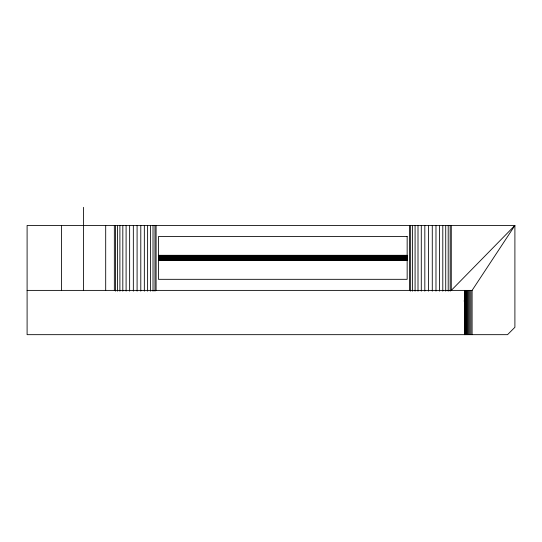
<?xml version="1.0" encoding="UTF-8"?>
<svg xmlns="http://www.w3.org/2000/svg" width="542" height="542" viewBox="0 0 542 542"><rect width="100%" height="100%" fill="white"/><g stroke="black" fill="none" stroke-linecap="round" stroke-linejoin="round"><path stroke-width="0.81" d="M472.096 334.671L472.096 290.39L514.9 225.452L27.1 225.452L27.1 334.671L507.522 334.671L514.9 327.293L514.9 225.452L451.276 290.39L451.276 225.452M158.46 255.309L407.157 255.309M158.46 255.749L407.157 255.749M158.46 256.244L407.157 256.244M158.46 256.779L407.157 256.779M158.46 257.342L407.157 257.342M158.46 257.924L407.157 257.924M158.46 258.5L407.157 258.5M158.46 259.062L407.157 259.062M158.46 259.598L407.157 259.598M158.46 260.092L407.157 260.092M158.46 260.533L407.157 260.533M27.1 290.39L472.096 290.39M464.101 300.864L464.718 302.26M470.944 290.39L470.944 334.671M469.819 290.39L469.819 334.671M468.749 290.39L468.749 334.671M467.76 290.39L467.76 334.671M466.879 290.39L466.879 334.671M466.127 290.39L466.127 334.671M465.524 290.39L465.524 334.671M465.077 290.39L465.077 334.671M464.806 290.39L464.806 334.671M464.718 290.39L464.718 334.671M450.172 225.452L450.172 291.156M448.2 225.452L448.2 291.156M445.72 225.452L445.72 291.156M442.8 225.452L442.8 291.156M439.521 225.452L439.521 291.156M435.978 225.452L435.978 291.156M432.279 225.452L432.279 291.156M428.526 225.452L428.526 291.156M424.826 225.452L424.826 291.156M421.283 225.452L421.283 291.156M418.004 225.452L418.004 291.156M415.084 225.452L415.084 291.156M412.604 225.452L412.604 291.156M410.633 225.452L410.633 291.156M409.528 225.452L409.528 290.39M156.089 225.452L156.089 290.39M154.985 225.452L154.985 291.156M153.013 225.452L153.013 291.156M150.534 225.452L150.534 291.156M147.614 225.452L147.614 291.156M144.335 225.452L144.335 291.156M140.791 225.452L140.791 291.156M137.092 225.452L137.092 291.156M133.339 225.452L133.339 291.156M129.633 225.452L129.633 291.156M126.096 225.452L126.096 291.156M122.817 225.452L122.817 291.156M119.897 225.452L119.897 291.156M117.411 225.452L117.411 291.156M115.446 225.452L115.446 291.156M114.342 225.452L114.342 290.39M105.697 225.452L105.697 290.39M83.556 207.329L83.556 290.39M61.415 225.452L61.415 290.39M407.157 236.522L158.46 236.522L158.46 279.32L407.157 279.32L407.157 236.522"/></g></svg>
